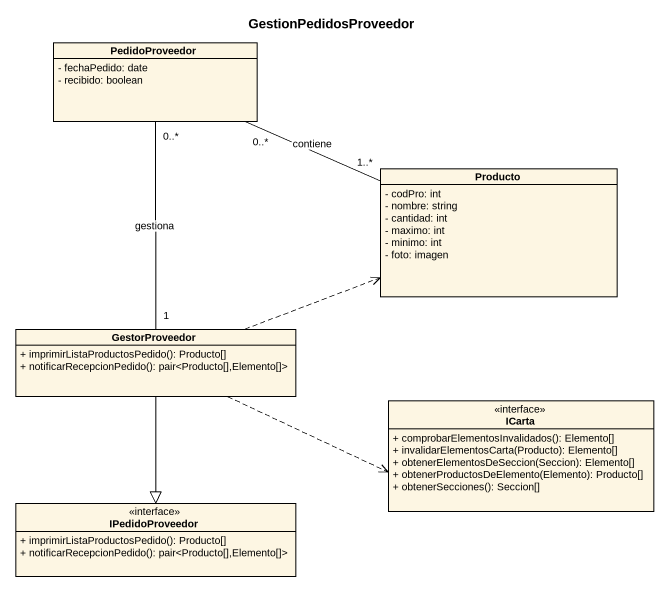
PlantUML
@startuml
title GestionPedidosProveedor
hide circle
hide empty members
skinparam classAttributeIconSize 0
class PedidoProveedor {
  - fechaPedido: date
  - recibido: boolean
}
class Producto {
  - codPro: int
  - nombre: string
  - cantidad: int
  - maximo: int
  - minimo: int
  - foto: imagen
}
class GestorProveedor {
  + imprimirListaProductosPedido(): Producto[]
  + notificarRecepcionPedido(): pair<Producto[],Elemento[]>
}
class ICarta <<interface>> {
  + comprobarElementosInvalidados(): Elemento[]
  + invalidarElementosCarta(Producto): Elemento[]
  + obtenerElementosDeSeccion(Seccion): Elemento[]
  + obtenerProductosDeElemento(Elemento): Producto[]
  + obtenerSecciones(): Seccion[]
}
class IPedidoProveedor <<interface>> {
  + imprimirListaProductosPedido(): Producto[]
  + notificarRecepcionPedido(): pair<Producto[],Elemento[]>
}
PedidoProveedor "0..*" -right- "1..*" Producto : contiene
GestorProveedor "1" -up- "0..*" PedidoProveedor : gestiona
GestorProveedor .right.> Producto
GestorProveedor .right.> ICarta
GestorProveedor --|> IPedidoProveedor
@enduml
